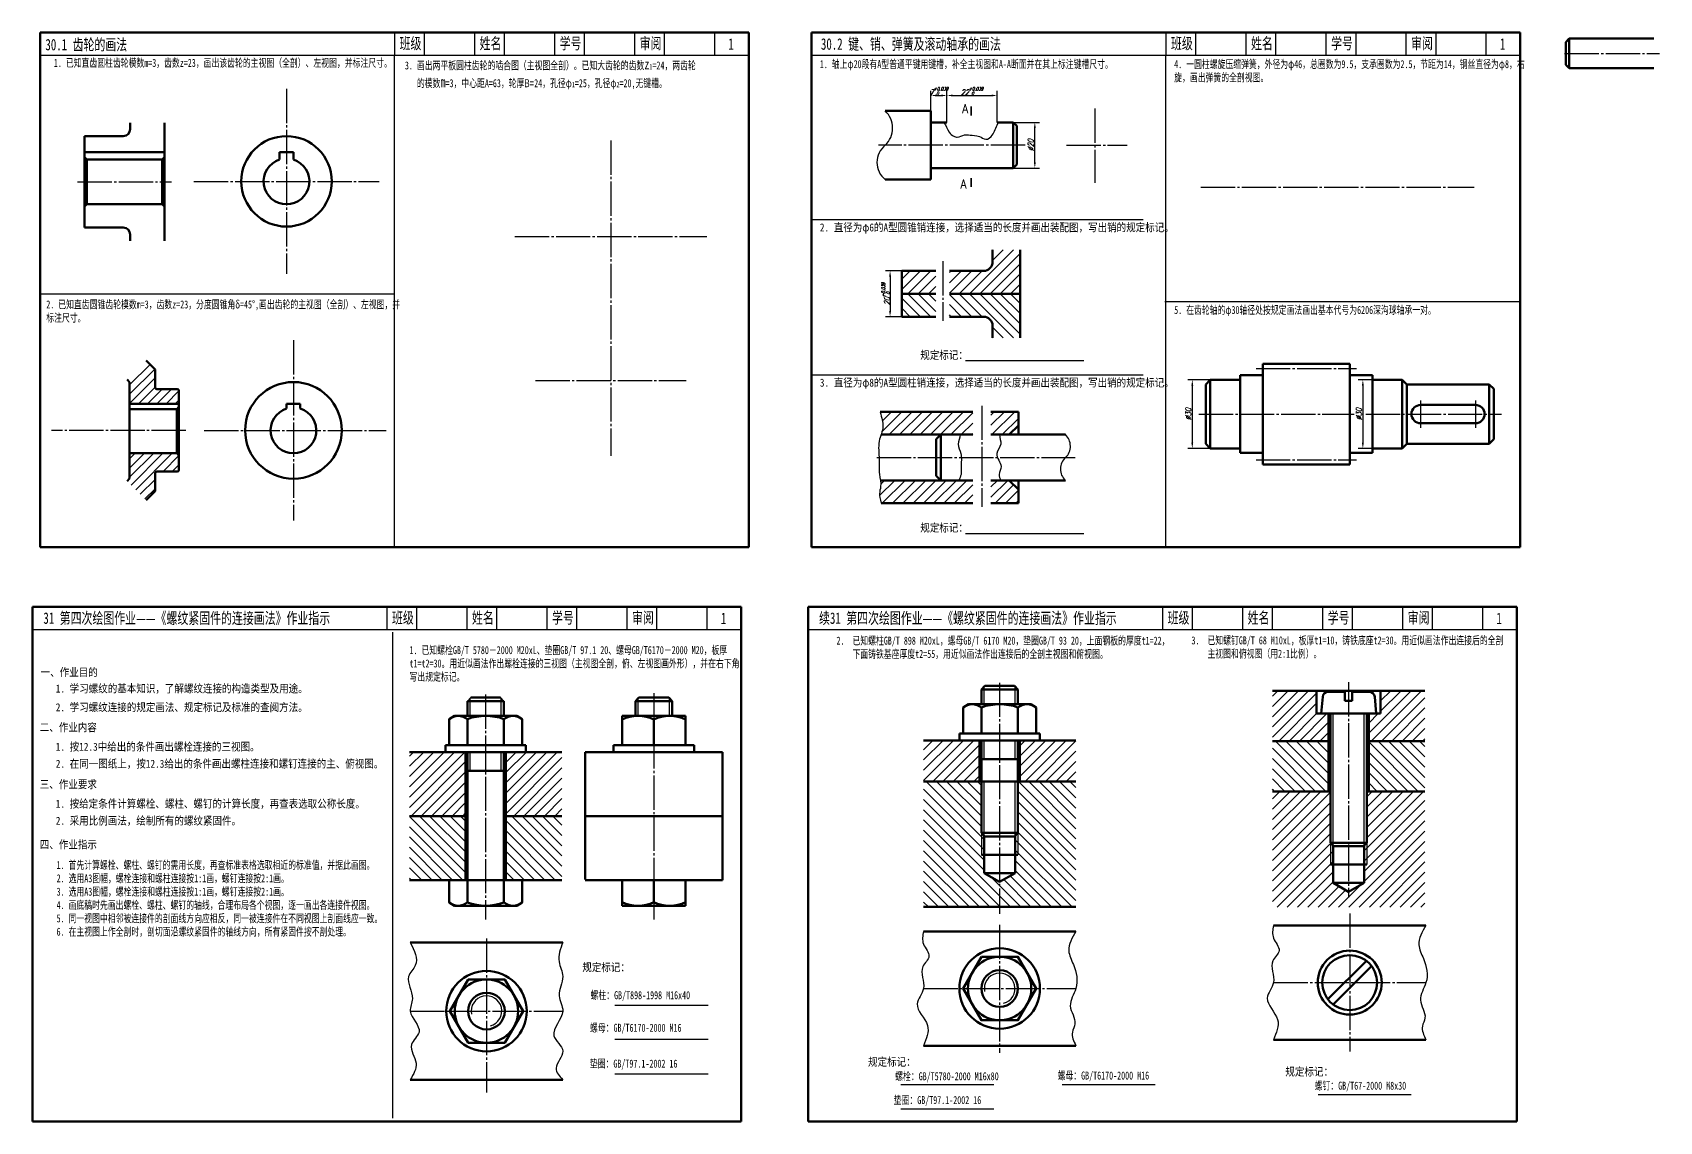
# Model space of a CAD drawing. Header units: millimetres. Extents: x -523 to 2163, y -1202 to 919.
# Drawn here: x -487 to 225, y 119 to 595 of the extents above; entities that cross this region are included whole.
import ezdxf

# ---------------------------------------------------------------- set-up
doc = ezdxf.new("R2010")
doc.units = ezdxf.units.MM
doc.header["$PDMODE"] = 33
doc.header["$PDSIZE"] = 1.5
doc.linetypes.add('myCENTER', pattern=[18, 15, -1, 1, -1])
for name, color, linetype, lineweight in [('中心线', 7, 'myCENTER', 25), ('剖面线', 7, 'Continuous', 25), ('尺寸', 7, 'Continuous', 25), ('标题文字', 7, 'Continuous', 25), ('粗实线', 7, 'Continuous', 50), ('细实线', 7, 'Continuous', 25)]:
    doc.layers.add(name, color=color, linetype=linetype, lineweight=lineweight)
doc.layers.add('图层2', color=5, linetype='Continuous')
doc.styles.add('尺寸文字1-2.5号', font='txt.shx', dxfattribs={"width": 0.7, "oblique": 15, "height": 2.5})
doc.styles.add('尺寸文字25', font='txt.shx', dxfattribs={"width": 0.7, "oblique": 15, "height": 2.5})
doc.styles.add('标题汉字1-5号', font='SimSun.ttf', dxfattribs={"width": 0.7, "height": 5})
doc.styles.add('标题汉字2-3.5号', font='SimSun.ttf', dxfattribs={"width": 0.7, "height": 3.5})
doc.dimstyles.new('尺寸25', dxfattribs={"dimtxt": 2.5, "dimasz": 2.5, "dimexe": 2, "dimexo": 0, "dimgap": 0.5, "dimtad": 1, "dimdec": 0, "dimdsep": 46, "dimtxsty": '尺寸文字1-2.5号', "dimcen": 0, "dimadec": 0, "dimazin": 0, "dimtol": 1, "dimtp": 0.039, "dimtfac": 0.6, "dimtdec": 3, "dimtmove": 0, "dimatfit": 3, "dimfxl": 0, "dimarcsym": 0})
pattern_1 = [(45, (-1109.1896, 5.591), (-2.245064, 2.245064), [])]

# ---------------------------------------------------------------- blocks, each defined once
blk = doc.blocks.new('*D115')
at = {"layer": 'Defpoints', "color": 0}
for p in [(-57.75, 555.64), (-48.31, 555.64), (-57.75, 535.64)]:
    blk.add_point(p, dxfattribs=at)
at = {"layer": '尺寸', "color": 0, "lineweight": -2}
for p, q in [((-57.75, 555.64), (-46.31, 555.64)), ((-48.31, 538.14), (-48.31, 553.14)), ((-57.75, 535.64), (-46.31, 535.64))]:
    blk.add_line(p, q, dxfattribs=at)
at = {"layer": '尺寸', "color": 0}
for points in [[(-48.73, 553.14), (-47.89, 553.14), (-48.31, 555.64)], [(-48.73, 538.14), (-47.89, 538.14), (-48.31, 535.64)]]:
    blk.add_solid(points, dxfattribs=at)
at = {"layer": '尺寸', "color": 0, "insert": (-50.06, 545.64), "char_height": 2.5, "attachment_point": 5, "rotation": 90, "style": '尺寸文字1-2.5号'}
blk.add_mtext('%%c20', dxfattribs=at)
blk = doc.blocks.new('*D116')
at = {"layer": 'Defpoints', "color": 0}
for p in [(-86.75, 567.39), (-93.75, 560.64), (-86.75, 555.64)]:
    blk.add_point(p, dxfattribs=at)
at = {"layer": '细实线', "color": 0, "lineweight": -2}
for p, q in [((-93.75, 560.64), (-93.75, 569.39)), ((-86.75, 555.64), (-86.75, 569.39)), ((-91.25, 567.39), (-89.25, 567.39))]:
    blk.add_line(p, q, dxfattribs=at)
at = {"layer": '细实线', "color": 0}
for points in [[(-91.25, 567.8), (-91.25, 566.97), (-93.75, 567.39)], [(-89.25, 567.8), (-89.25, 566.97), (-86.75, 567.39)]]:
    blk.add_solid(points, dxfattribs=at)
at = {"layer": '细实线', "color": 0, "insert": (-90.25, 569.29), "char_height": 2.5, "attachment_point": 5, "style": '尺寸文字1-2.5号'}
blk.add_mtext('7{\\H1.500000;\\S+0.039^  0;}', dxfattribs=at)
blk = doc.blocks.new('*D117')
at = {"layer": 'Defpoints', "color": 0}
for p in [(-64.75, 567.39), (-86.75, 555.64), (-64.75, 555.64)]:
    blk.add_point(p, dxfattribs=at)
at = {"layer": '细实线', "color": 0, "lineweight": -2}
for p, q in [((-86.75, 555.64), (-86.75, 569.39)), ((-64.75, 555.64), (-64.75, 569.39)), ((-84.25, 567.39), (-67.25, 567.39))]:
    blk.add_line(p, q, dxfattribs=at)
at = {"layer": '细实线', "color": 0}
for points in [[(-84.25, 567.8), (-84.25, 566.97), (-86.75, 567.39)], [(-67.25, 567.8), (-67.25, 566.97), (-64.75, 567.39)]]:
    blk.add_solid(points, dxfattribs=at)
at = {"layer": '细实线', "color": 0, "insert": (-75.75, 569.29), "char_height": 2.5, "attachment_point": 5, "style": '尺寸文字1-2.5号'}
blk.add_mtext('22{\\H1.500000;\\S+0.039^  0;}', dxfattribs=at)
blk = doc.blocks.new('*D118')
at = {"layer": 'Defpoints', "color": 0}
for p in [(-106.47, 490.67), (-111.63, 470.67), (-106.47, 470.67)]:
    blk.add_point(p, dxfattribs=at)
at = {"layer": '尺寸', "color": 0, "lineweight": -2}
for p, q in [((-106.47, 490.67), (-113.63, 490.67)), ((-111.63, 488.17), (-111.63, 473.17)), ((-106.47, 470.67), (-113.63, 470.67))]:
    blk.add_line(p, q, dxfattribs=at)
at = {"layer": '尺寸', "color": 0}
for points in [[(-112.05, 488.17), (-111.21, 488.17), (-111.63, 490.67)], [(-112.05, 473.17), (-111.21, 473.17), (-111.63, 470.67)]]:
    blk.add_solid(points, dxfattribs=at)
at = {"layer": '尺寸', "color": 0, "insert": (-113.54, 480.67), "char_height": 2.5, "attachment_point": 5, "rotation": 90, "style": '尺寸文字1-2.5号'}
blk.add_mtext('20{\\H1.500000;\\S+0.039^  0;}', dxfattribs=at)
blk = doc.blocks.new('*D119')
at = {"layer": 'Defpoints', "color": 0}
for p in [(28.43, 443.07), (20.56, 413.07), (28.43, 413.07)]:
    blk.add_point(p, dxfattribs=at)
at = {"layer": '尺寸', "color": 0, "lineweight": -2}
for p, q in [((28.43, 443.07), (18.56, 443.07)), ((20.56, 440.57), (20.56, 415.57)), ((28.43, 413.07), (18.56, 413.07))]:
    blk.add_line(p, q, dxfattribs=at)
at = {"layer": '尺寸', "color": 0}
for points in [[(20.15, 440.57), (20.98, 440.57), (20.56, 443.07)], [(20.15, 415.57), (20.98, 415.57), (20.56, 413.07)]]:
    blk.add_solid(points, dxfattribs=at)
at = {"layer": '尺寸', "color": 0, "insert": (18.81, 428.07), "char_height": 2.5, "attachment_point": 5, "rotation": 90, "style": '尺寸文字1-2.5号'}
blk.add_mtext('%%c30', dxfattribs=at)
blk = doc.blocks.new('*D120')
at = {"layer": 'Defpoints', "color": 0}
for p in [(99.43, 443.07), (95.18, 413.07), (99.43, 413.07)]:
    blk.add_point(p, dxfattribs=at)
at = {"layer": '尺寸', "color": 0, "lineweight": -2}
for p, q in [((99.43, 443.07), (93.18, 443.07)), ((95.18, 440.57), (95.18, 415.57)), ((99.43, 413.07), (93.18, 413.07))]:
    blk.add_line(p, q, dxfattribs=at)
at = {"layer": '尺寸', "color": 0}
for points in [[(94.76, 440.57), (95.6, 440.57), (95.18, 443.07)], [(94.76, 415.57), (95.6, 415.57), (95.18, 413.07)]]:
    blk.add_solid(points, dxfattribs=at)
at = {"layer": '尺寸', "color": 0, "insert": (93.43, 428.07), "char_height": 2.5, "attachment_point": 5, "rotation": 90, "style": '尺寸文字1-2.5号'}
blk.add_mtext('%%c30', dxfattribs=at)

msp = doc.modelspace()

# ---------------------------------------------------------------- hatches: boundary and pattern name
at = {"layer": '剖面线'}
h = msp.add_hatch(dxfattribs=at)
h.set_pattern_fill('ANSI31', color=256, scale=0.9, style=0)
h.set_pattern_definition([(45, (-1069.0895, 14.0422), (-2.020558, 2.020558), [])])
h.paths.add_polyline_path([(-433.12, 447.577), (-437.037, 451.494), (-445.401, 443.13), (-444.268, 441.997), (-444.268, 432.54), (-422.677, 432.54), (-422.677, 438.192, 0.4142136), (-423.465, 438.981), (-432.331, 438.981, -0.4142136), (-433.12, 439.769)])
h.paths.add_polyline_path([(-422.677, 403.72), (-422.677, 409.956), (-423.677, 410.956), (-444.268, 410.956), (-444.268, 399.915), (-445.401, 398.783), (-437.037, 390.418), (-433.12, 394.335), (-433.12, 402.143, -0.4142136), (-432.331, 402.931), (-423.465, 402.931, 0.4142136)])
h = msp.add_hatch(dxfattribs=at)
h.set_pattern_fill('ANSI31', color=256, style=0)
h.set_pattern_definition(pattern_1)
h.paths.add_polyline_path([(-55.497, 429.082), (-67.497, 429.082), (-67.497, 419.082), (-59.497, 419.082), (-55.497, 423.082)])
h.paths.add_polyline_path([(-55.497, 395.082), (-59.497, 399.082), (-67.497, 399.082), (-67.497, 389.082), (-55.497, 389.082)])
edge = h.paths.add_edge_path()
edge.add_line((-75.497, 399.082), (-115.85, 399.082))
edge.add_spline(control_points=[(-115.85, 399.082), (-115.718, 398.156), (-115.551, 396.207), (-116.608, 393.201), (-115.947, 391.14), (-115.582, 389.082)], knot_values=[29.3601818, 29.3601818, 29.3601818, 29.3601818, 32.1499171, 35.2381812, 38.4959128, 38.4959128, 38.4959128, 38.4959128], degree=3, periodic=0)
edge.add_line((-115.582, 389.082), (-75.497, 389.082))
edge.add_line((-75.497, 389.082), (-75.497, 399.082))
h = msp.add_hatch(dxfattribs=at)
h.set_pattern_fill('ANSI31', color=256, style=0)
h.set_pattern_definition(pattern_1)
edge = h.paths.add_edge_path()
edge.add_line((-75.497, 429.082), (-115.989, 429.082))
edge.add_spline(control_points=[(-115.989, 429.082), (-115.33, 426.286), (-114.223, 423.266), (-115.153, 420.293), (-115.553, 419.082)], knot_values=[0, 0, 0, 0, 5.5175478, 9.2744754, 9.2744754, 9.2744754, 9.2744754], degree=3, periodic=0)
edge.add_line((-115.553, 419.082), (-75.497, 419.082))
edge.add_line((-75.497, 419.082), (-75.497, 429.082))
at = {"layer": '图层2'}
h = msp.add_hatch(dxfattribs=at)
h.set_pattern_fill('ANSI31', color=256, style=0)
h.set_pattern_definition([(45, (-267.81, 57.6218), (-2.245064, 2.245064), [])])
h.paths.add_polyline_path([(80.149, 297.084), (74.949, 297.084), (74.949, 307.084), (55.622, 307.084), (55.622, 285.084), (80.149, 285.084)])
h.paths.add_polyline_path([(122.316, 307.084), (102.949, 307.084), (102.949, 297.084), (97.749, 297.084), (97.749, 285.084), (122.316, 285.084)])
h.paths.add_polyline_path([(80.949, 240.584), (80.949, 263.084), (55.622, 263.084), (55.622, 212.443), (122.316, 212.443), (122.316, 263.084), (96.949, 263.084), (96.949, 240.584), (96.949, 231.084), (95.749, 231.084), (95.749, 223.084), (88.949, 219.158), (82.149, 223.084), (82.149, 231.084), (80.949, 231.084)])
h.paths.add_polyline_path([(96.949, 240.584), (95.749, 239.384), (95.749, 239.084), (95.749, 231.084), (96.949, 231.084)], flags=16)
h.paths.add_polyline_path([(82.149, 239.084), (82.149, 239.384), (80.949, 240.584), (80.949, 231.084), (82.149, 231.084)], flags=17)
h = msp.add_hatch(dxfattribs=at)
h.set_pattern_fill('ANSI31', color=256, style=0)
h.set_pattern_definition([(45, (-143.8125, 45.9348), (-2.245064, 2.245064), [])])
h.paths.add_polyline_path([(-72.5, 285.397), (-97.028, 285.397), (-97.028, 267.397), (-72.5, 267.397)])
h.paths.add_polyline_path([(-30.334, 285.397), (-54.9, 285.397), (-54.9, 267.397), (-30.334, 267.397)])
h = msp.add_hatch(dxfattribs=at)
h.set_pattern_fill('ANSI31', color=256, angle=90, style=0)
h.set_pattern_definition([(135, (-267.81, 57.6218), (-2.245064, -2.245064), [])])
h.paths.add_polyline_path([(80.149, 285.084), (55.622, 285.084), (55.622, 263.084), (80.149, 263.084)])
h.paths.add_polyline_path([(122.316, 285.084), (97.749, 285.084), (97.749, 263.084), (122.316, 263.084)])
h = msp.add_hatch(dxfattribs=at)
h.set_pattern_fill('ANSI31', color=256, style=0)
h.set_pattern_definition([(45, (-460.798, 40.8312), (-2.245064, 2.245064), [])])
h.paths.add_polyline_path([(-297.341, 280.294), (-321.868, 280.294), (-321.868, 252.294), (-297.341, 252.294)])
h.paths.add_polyline_path([(-255.174, 280.294), (-279.741, 280.294), (-279.741, 252.294), (-255.174, 252.294)])
h = msp.add_hatch(dxfattribs=at)
h.set_pattern_fill('ANSI31', color=256, angle=90, style=0)
h.set_pattern_definition([(135, (-143.8125, 45.9348), (-2.245064, -2.245064), [])])
h.paths.add_polyline_path([(-70.5, 243.697), (-71.7, 244.897), (-71.7, 235.397), (-70.5, 235.397)], flags=17)
h.paths.add_polyline_path([(-55.7, 244.897), (-56.9, 243.697), (-56.9, 235.397), (-55.7, 235.397)], flags=16)
h.paths.add_polyline_path([(-30.334, 267.397), (-55.7, 267.397), (-55.7, 244.897), (-55.7, 235.397), (-56.9, 235.397), (-56.9, 227.397), (-63.7, 223.471), (-63.7, 212.549), (-30.334, 212.549)])
h.paths.add_polyline_path([(-71.7, 267.397), (-97.028, 267.397), (-97.028, 212.549), (-63.7, 212.549), (-63.7, 223.471), (-70.5, 227.397), (-70.5, 235.397), (-71.7, 235.397), (-71.7, 244.897)])
h = msp.add_hatch(dxfattribs=at)
h.set_pattern_fill('ANSI31', color=256, angle=90, style=0)
h.set_pattern_definition([(135, (-460.798, 40.8312), (-2.245064, -2.245064), [])])
h.paths.add_polyline_path([(-297.341, 252.294), (-321.868, 252.294), (-321.868, 224.294), (-297.341, 224.294)])
h.paths.add_polyline_path([(-255.174, 252.294), (-279.741, 252.294), (-279.741, 224.294), (-272.541, 224.294), (-255.174, 224.294)])
at = {"layer": '细实线'}
h = msp.add_hatch(dxfattribs=at)
h.set_pattern_fill('ANSI31', color=256, style=0)
h.set_pattern_definition([(45, (-1111.4425, 7.3915), (-2.245064, 2.245064), [])])
h.paths.add_polyline_path([(-91.616, 490.67), (-106.47, 490.67), (-106.47, 480.67), (-91.616, 480.67)])
h.paths.add_polyline_path([(-54.762, 499.933), (-66.762, 499.933), (-66.762, 494.67, -0.4142136), (-70.762, 490.67), (-85.616, 490.67), (-85.616, 480.67), (-54.762, 480.67)])
h = msp.add_hatch(dxfattribs=at)
h.set_pattern_fill('ANSI31', color=256, style=0)
h.set_pattern_definition([(315, (-1111.4425, 953.949), (-2.245064, -2.245064), [])])
h.paths.add_polyline_path([(-91.616, 470.67), (-106.47, 470.67), (-106.47, 480.67), (-91.616, 480.67)])
h.paths.add_polyline_path([(-54.762, 461.408), (-66.762, 461.408), (-66.762, 466.67, 0.4142136), (-70.762, 470.67), (-85.616, 470.67), (-85.616, 480.67), (-54.762, 480.67)])

# ---------------------------------------------------------------- linework, layer by layer
for p, q in [((-146.436, 445.297), (-0.982, 445.297)), ((-296.541, 302.594), (-295.041, 304.094)), ((-280.541, 302.594), (-282.041, 304.094)), ((-272.541, 224.294), (-304.541, 224.294))]:
    msp.add_line(p, q)
at = {"layer": '中心线'}
for p, q in [((183.422, 585.77), (224.914, 585.77)), ((-375.643, 570.345), (-375.643, 489.345)), ((-22.054, 561.684), (-22.054, 529.218)), ((-233.757, 547.758), (-233.757, 409.758)), ((-52.558, 545.637), (-116.645, 545.637)), ((-34.453, 545.644), (-7.946, 545.644)), ((-467.022, 529.627), (-426.022, 529.627)), ((-416.143, 529.845), (-335.143, 529.845)), ((24.271, 527.319), (143.808, 527.319)), ((-275.757, 505.758), (-191.757, 505.758)), ((-88.616, 494.978), (-88.616, 468.882)), ((-372.614, 460.408), (-372.614, 381.504)), ((-266.757, 442.758), (-200.757, 442.758)), ((48.434, 448.065), (92.434, 448.065)), ((-71.497, 431.749), (-71.497, 387.508)), ((23.434, 428.065), (91.305, 428.065)), ((96.429, 428.065), (155.868, 428.065)), ((120.434, 434.065), (120.434, 422.065)), ((144.434, 434.065), (144.434, 422.065)), ((-419.677, 420.956), (-478.431, 420.956)), ((-411.591, 420.956), (-332.114, 420.956)), ((-117.454, 409.082), (-30.698, 409.082)), ((48.434, 408.065), (92.434, 408.065)), ((-214.97, 306.07), (-214.97, 207.106)), ((-63.7, 310.613), (-63.7, 209.513)), ((88.949, 310.845), (88.949, 216.636)), ((-288.541, 305.51), (-288.541, 207.106)), ((89.422, 209.735), (89.422, 149.312)), ((-63.7, 204.777), (-63.7, 148.735)), ((-288.176, 198.746), (-288.176, 131.416)), ((56.095, 179.461), (122.789, 179.461)), ((-97.028, 176.888), (-30.334, 176.888)), ((-321.504, 166.998), (-254.81, 166.998))]:
    msp.add_line(p, q, dxfattribs=at)
at = {"layer": '图层2'}
for p, q in [((-70.5, 301.197), (-70.5, 308.897)), ((-56.9, 301.197), (-56.9, 308.897)), ((-295.341, 296.094), (-295.341, 303.794)), ((-281.741, 296.094), (-281.741, 303.794)), ((-221.77, 296.094), (-221.77, 303.794)), ((-208.17, 296.094), (-208.17, 303.794)), ((82.149, 239.084), (82.149, 297.084)), ((95.749, 239.084), (95.749, 297.084)), ((-70.5, 277.197), (-70.5, 285.397)), ((-56.9, 277.197), (-56.9, 285.397)), ((-295.341, 272.094), (-295.341, 280.294)), ((-281.741, 272.094), (-281.741, 280.294)), ((-70.5, 243.697), (-70.5, 267.397)), ((-56.9, 243.697), (-56.9, 267.397)), ((-71.7, 244.897), (-71.7, 235.397)), ((-55.7, 244.897), (-55.7, 235.397)), ((80.949, 240.584), (80.949, 231.084)), ((96.949, 240.584), (96.949, 231.084))]:
    msp.add_line(p, q, dxfattribs=at)
for centre in [(-63.7, 176.888), (-288.176, 166.998)]:
    msp.add_arc(centre, 6.7, 284.882626, 191.092566, dxfattribs=at)
for points in [[(-97.028, 201.888), (-97.028, 196.313), (-94.608, 190.946), (-97.296, 186.473), (-97.028, 176.888), (-99.759, 170.146), (-95.28, 160.753), (-97.028, 151.888)], [(-30.334, 201.888), (-33.465, 193.406), (-31.449, 187.367), (-30.334, 176.888), (-32.793, 169.252), (-30.777, 161.424), (-31.897, 157.846), (-30.334, 151.888)], [(56.095, 204.461), (56.095, 198.886), (58.515, 193.519), (55.827, 189.046), (56.095, 179.461), (53.363, 172.719), (57.843, 163.326), (56.095, 154.461)], [(122.789, 204.461), (119.658, 195.979), (121.674, 189.94), (122.789, 179.461), (120.33, 171.825), (122.346, 163.997), (121.226, 160.419), (122.789, 154.461)], [(-321.504, 196.998), (-319.306, 186.999), (-322.223, 182.144), (-320.603, 172.435), (-321.504, 166.998), (-317.686, 157.87), (-320.927, 152.368), (-318.982, 144.277), (-321.504, 136.998)], [(-254.81, 196.998), (-256.427, 188.618), (-254.807, 182.144), (-256.427, 173.729), (-254.81, 166.998), (-258.696, 156.252), (-254.807, 149.455), (-257.724, 142.011), (-254.81, 136.998)]]:
    msp.add_spline(points, degree=3, dxfattribs=at)
at = {"layer": '尺寸'}
msp.add_line((8.564, 477.274), (163.564, 477.274), dxfattribs=at)
at = {"layer": '粗实线'}
for p, q in [((-173.401, 594.909), (-483.401, 594.909)), ((-483.401, 594.909), (-483.401, 369.909)), ((-173.401, 369.909), (-173.401, 594.909)), ((-145.969, 594.909), (-145.969, 369.909)), ((164.031, 594.909), (-145.969, 594.909)), ((164.031, 369.909), (164.031, 594.909)), ((183.923, 590.77), (185.423, 592.27)), ((183.923, 590.77), (183.923, 580.77)), ((185.423, 592.27), (222.423, 592.27)), ((185.423, 592.27), (185.423, 579.27)), ((183.923, 580.77), (185.423, 579.27)), ((185.423, 579.27), (222.423, 579.27)), ((-444.022, 555.369), (-444.022, 552.627)), ((-429.022, 555.369), (-429.022, 503.885)), ((-93.751, 560.644), (-113.751, 560.644)), ((-93.751, 530.644), (-93.751, 560.644)), ((-86.751, 555.644), (-93.751, 555.644)), ((-57.748, 555.644), (-64.748, 555.644)), ((-57.748, 555.644), (-56.248, 554.144)), ((-57.748, 535.644), (-57.748, 555.644)), ((-464.022, 549.627), (-464.022, 509.627)), ((-464.022, 549.627), (-447.022, 549.627)), ((-56.248, 537.144), (-56.248, 554.144)), ((-464.022, 542.645), (-429.022, 542.645)), ((-378.643, 542.645), (-378.643, 539.385)), ((-378.643, 542.645), (-372.643, 542.645)), ((-372.643, 542.645), (-372.643, 539.385)), ((-463.022, 539.385), (-464.022, 540.385)), ((-463.022, 539.385), (-463.022, 519.845)), ((-463.022, 539.385), (-430.022, 539.385)), ((-430.022, 539.385), (-429.022, 540.385)), ((-430.022, 539.385), (-430.022, 519.845)), ((-57.748, 535.644), (-93.751, 535.644)), ((-56.248, 537.144), (-57.748, 535.644)), ((-113.751, 530.644), (-93.751, 530.644)), ((-463.022, 519.845), (-464.022, 518.845)), ((-463.022, 519.845), (-430.022, 519.845)), ((-430.022, 519.845), (-429.022, 518.845)), ((-464.022, 509.627), (-447.022, 509.627)), ((-444.022, 506.627), (-444.022, 503.885)), ((-66.762, 494.67), (-66.762, 499.933)), ((-54.762, 499.933), (-54.762, 461.408)), ((-106.47, 490.67), (-106.47, 470.67)), ((-91.616, 490.67), (-106.47, 490.67)), ((-70.762, 490.67), (-85.616, 490.67)), ((-91.616, 480.67), (-106.47, 480.67)), ((-54.762, 480.67), (-85.616, 480.67)), ((-91.616, 470.67), (-106.47, 470.67)), ((-70.762, 470.67), (-85.616, 470.67)), ((-66.762, 466.67), (-66.762, 461.408)), ((-433.12, 447.577), (-437.037, 451.494)), ((51.434, 450.065), (51.434, 406.065)), ((51.434, 450.065), (89.434, 450.065)), ((89.434, 450.065), (89.434, 406.065)), ((-444.268, 441.997), (-445.401, 443.13)), ((-444.268, 441.997), (-444.268, 399.915)), ((-433.12, 447.577), (-433.12, 439.769)), ((28.434, 443.065), (26.434, 441.065)), ((28.434, 443.065), (41.434, 443.065)), ((28.434, 443.065), (28.434, 413.065)), ((41.434, 445.065), (41.434, 411.065)), ((51.434, 445.065), (41.434, 445.065)), ((89.434, 445.065), (99.434, 445.065)), ((99.434, 445.065), (99.434, 411.065)), ((99.434, 443.065), (112.434, 443.065)), ((112.434, 443.065), (114.434, 441.065)), ((112.434, 443.065), (112.434, 413.065)), ((-432.331, 438.981), (-423.465, 438.981)), ((-422.677, 438.192), (-422.677, 403.72)), ((26.434, 441.065), (26.434, 415.065)), ((114.434, 441.065), (114.434, 415.065)), ((114.434, 441.065), (150.434, 441.065)), ((150.434, 441.065), (150.434, 415.065)), ((150.434, 441.065), (152.434, 439.065)), ((152.434, 439.065), (152.434, 417.065)), ((-422.677, 432.54), (-444.268, 432.54)), ((-423.677, 430.177), (-444.268, 430.177)), ((-423.677, 430.177), (-422.677, 431.177)), ((-423.677, 430.177), (-423.677, 410.956)), ((-375.614, 432.54), (-369.614, 432.54)), ((-375.614, 432.54), (-375.614, 430.495)), ((-369.614, 432.54), (-369.614, 430.495)), ((-115.989, 429.082), (-75.497, 429.082)), ((-67.497, 429.082), (-55.497, 429.082)), ((-55.497, 429.082), (-55.497, 419.082)), ((120.434, 432.065), (144.434, 432.065)), ((-55.497, 423.082), (-59.497, 419.082)), ((120.434, 424.065), (144.434, 424.065)), ((-115.553, 419.082), (-75.497, 419.082)), ((-89.497, 419.082), (-91.497, 417.082)), ((-91.497, 417.082), (-91.497, 401.082)), ((-89.497, 419.082), (-89.497, 399.082)), ((-67.497, 419.082), (-34.943, 419.082)), ((28.434, 413.065), (26.434, 415.065)), ((28.434, 413.065), (41.434, 413.065)), ((99.434, 413.065), (112.434, 413.065)), ((112.434, 413.065), (114.434, 415.065)), ((114.434, 415.065), (150.434, 415.065)), ((150.434, 415.065), (152.434, 417.065)), ((-423.677, 410.956), (-444.268, 410.956)), ((-423.677, 410.956), (-422.677, 409.956)), ((51.434, 411.065), (41.434, 411.065)), ((51.434, 406.065), (89.434, 406.065)), ((89.434, 411.065), (99.434, 411.065)), ((-444.268, 399.915), (-445.401, 398.783)), ((-433.12, 394.335), (-433.12, 402.143)), ((-432.331, 402.931), (-423.465, 402.931)), ((-115.85, 399.082), (-75.497, 399.082)), ((-91.497, 401.082), (-89.497, 399.082)), ((-67.497, 399.082), (-34.943, 399.082)), ((-59.497, 399.082), (-55.497, 395.082)), ((-55.497, 399.082), (-55.497, 389.082)), ((-433.12, 394.335), (-437.037, 390.418)), ((-75.497, 389.082), (-115.582, 389.082)), ((-55.497, 389.082), (-67.497, 389.082)), ((-483.401, 369.909), (-173.401, 369.909)), ((-145.969, 369.909), (164.031, 369.909)), ((-486.737, 343.755), (-486.737, 118.755)), ((-176.737, 343.755), (-486.737, 343.755)), ((-176.737, 118.755), (-176.737, 343.755)), ((-147.45, 343.755), (-147.45, 118.755)), ((162.55, 343.755), (-147.45, 343.755)), ((162.55, 118.755), (162.55, 343.755)), ((-71.7, 307.697), (-70.2, 309.197)), ((-71.7, 307.697), (-55.7, 307.697)), ((-71.7, 301.197), (-71.7, 307.697)), ((-70.2, 309.197), (-57.2, 309.197)), ((-55.7, 307.697), (-57.2, 309.197)), ((-55.7, 307.697), (-55.7, 301.197)), ((55.622, 307.084), (122.316, 307.084)), ((74.949, 307.084), (74.949, 297.084)), ((79.988, 306.684), (87.349, 306.684)), ((87.349, 306.684), (87.349, 302.684)), ((90.549, 302.684), (90.549, 306.684)), ((90.549, 306.684), (97.95, 306.684)), ((102.949, 307.084), (102.949, 297.084)), ((-296.541, 302.594), (-280.541, 302.594)), ((-296.541, 296.094), (-296.541, 302.594)), ((-295.041, 304.094), (-282.041, 304.094)), ((-280.541, 302.594), (-280.541, 296.094)), ((-222.97, 302.594), (-221.47, 304.094)), ((-222.97, 302.594), (-206.97, 302.594)), ((-222.97, 296.094), (-222.97, 302.594)), ((-221.47, 304.094), (-208.47, 304.094)), ((-206.97, 302.594), (-208.47, 304.094)), ((-206.97, 302.594), (-206.97, 296.094)), ((-79.7, 299.807), (-77.293, 301.197)), ((-79.7, 288.397), (-79.7, 299.807)), ((-77.293, 301.197), (-50.107, 301.197)), ((-71.7, 288.397), (-71.7, 299.825)), ((-55.7, 299.825), (-55.7, 288.397)), ((-47.7, 299.807), (-50.107, 301.197)), ((-47.7, 299.807), (-47.7, 288.397)), ((76.949, 297.084), (77.598, 304.493)), ((87.349, 302.684), (90.549, 302.684)), ((100.989, 297.084), (100.34, 304.493)), ((-304.541, 294.704), (-302.134, 296.094)), ((-304.541, 283.294), (-304.541, 294.704)), ((-302.134, 296.094), (-274.948, 296.094)), ((-296.541, 283.294), (-296.541, 294.721)), ((-280.541, 294.721), (-280.541, 283.294)), ((-272.541, 294.704), (-274.948, 296.094)), ((-272.541, 294.704), (-272.541, 283.294)), ((-228.82, 296.094), (-201.12, 296.094)), ((-228.82, 296.094), (-228.82, 283.294)), ((-214.97, 294.517), (-214.97, 283.294)), ((-214.97, 294.517), (-214.97, 283.294)), ((-201.12, 296.094), (-201.12, 283.294)), ((74.949, 297.084), (102.949, 297.084)), ((80.149, 297.084), (80.149, 263.084)), ((80.949, 297.084), (80.949, 240.584)), ((96.949, 297.084), (96.949, 240.584)), ((97.749, 297.084), (97.749, 263.084)), ((-97.028, 285.397), (-30.334, 285.397)), ((-81.3, 288.397), (-46.1, 288.397)), ((-81.3, 288.397), (-81.3, 285.397)), ((-72.5, 285.397), (-72.5, 267.397)), ((-71.7, 285.397), (-71.7, 244.897)), ((-55.7, 285.397), (-55.7, 244.897)), ((-54.9, 285.397), (-54.9, 267.397)), ((-46.1, 288.397), (-46.1, 285.397)), ((55.622, 285.084), (80.949, 285.084)), ((96.949, 285.084), (122.316, 285.084)), ((-321.868, 280.294), (-255.174, 280.294)), ((-306.141, 283.294), (-270.941, 283.294)), ((-306.141, 283.294), (-306.141, 280.294)), ((-297.341, 280.294), (-297.341, 224.294)), ((-296.541, 280.294), (-296.541, 224.294)), ((-280.541, 280.294), (-280.541, 224.294)), ((-279.741, 280.294), (-279.741, 224.294)), ((-270.941, 283.294), (-270.941, 280.294)), ((-244.97, 280.294), (-184.97, 280.294)), ((-244.97, 280.294), (-244.97, 224.587)), ((-232.57, 283.294), (-232.57, 280.294)), ((-232.57, 283.294), (-197.37, 283.294)), ((-197.37, 283.294), (-197.37, 280.294)), ((-184.97, 280.294), (-184.97, 224.294)), ((-296.541, 272.094), (-280.541, 272.094)), ((-71.7, 277.197), (-55.7, 277.197)), ((-97.028, 267.397), (-30.334, 267.397)), ((55.622, 263.084), (80.949, 263.084)), ((96.949, 263.084), (122.316, 263.084)), ((-321.868, 252.294), (-296.541, 252.294)), ((-280.541, 252.294), (-255.174, 252.294)), ((-244.97, 252.294), (-184.97, 252.294)), ((-206.97, 252.294), (-184.97, 252.294)), ((-71.7, 244.897), (-70.2, 243.397)), ((-71.7, 244.897), (-55.7, 244.897)), ((-70.5, 243.697), (-70.5, 227.397)), ((-70.2, 243.397), (-57.2, 243.397)), ((-55.7, 244.897), (-57.2, 243.397)), ((-56.9, 243.697), (-56.9, 227.397)), ((-71.7, 235.397), (-55.7, 235.397)), ((80.949, 240.584), (82.449, 239.084)), ((80.949, 240.584), (96.949, 240.584)), ((82.149, 239.384), (82.149, 223.084)), ((82.449, 239.084), (95.449, 239.084)), ((96.949, 240.584), (95.449, 239.084)), ((95.749, 239.384), (95.749, 223.084)), ((80.949, 231.084), (96.949, 231.084)), ((-321.868, 224.294), (-255.174, 224.294)), ((-304.541, 214.483), (-304.541, 224.294)), ((-296.541, 214.466), (-296.541, 224.294)), ((-280.541, 224.294), (-280.541, 214.466)), ((-272.541, 224.294), (-272.541, 214.483)), ((-244.97, 224.294), (-184.97, 224.294)), ((-198.97, 224.294), (-230.97, 224.294)), ((-228.82, 213.094), (-228.82, 224.294)), ((-228.82, 224.294), (-201.12, 224.294)), ((-214.97, 214.67), (-214.97, 224.294)), ((-201.12, 213.094), (-201.12, 224.294)), ((-70.5, 227.397), (-56.9, 227.397)), ((-70.5, 227.397), (-63.7, 223.471)), ((-56.9, 227.397), (-63.7, 223.471)), ((82.149, 223.084), (95.749, 223.084)), ((82.149, 223.084), (88.949, 219.158)), ((95.749, 223.084), (88.949, 219.158)), ((-304.541, 214.483), (-302.134, 213.094)), ((-272.541, 214.483), (-274.948, 213.094)), ((-274.948, 213.094), (-302.134, 213.094)), ((-201.12, 213.094), (-228.82, 213.094)), ((-97.028, 212.549), (-30.334, 212.549)), ((-97.028, 201.888), (-30.334, 201.888)), ((56.095, 204.461), (122.789, 204.461)), ((-321.504, 196.998), (-254.81, 196.998)), ((79.89, 172.172), (96.712, 188.993)), ((82.155, 169.912), (98.972, 186.728)), ((-97.028, 151.888), (-30.334, 151.888)), ((56.095, 154.461), (122.789, 154.461)), ((-321.504, 136.998), (-254.81, 136.998)), ((-486.737, 118.755), (-176.737, 118.755)), ((-147.45, 118.755), (162.55, 118.755))]:
    msp.add_line(p, q, dxfattribs=at)
for points in [[(-71.7, 190.744), (-79.7, 176.888), (-71.7, 163.032), (-55.7, 163.032), (-47.7, 176.888), (-55.7, 190.744)], [(-296.176, 180.855), (-304.176, 166.998), (-296.176, 153.142), (-280.176, 153.142), (-272.176, 166.998), (-280.176, 180.855)]]:
    msp.add_lwpolyline(points, close=True, dxfattribs=at)
for centre, radius in [((-375.643, 529.845), 19.782), ((-372.614, 420.956), 21.126), ((-63.7, 176.888), 17.6), ((89.422, 179.461), 14), ((-63.7, 176.888), 13.856), ((89.422, 179.461), 12), ((-288.176, 166.998), 17.6), ((-288.176, 166.998), 13.856), ((-63.7, 176.888), 8), ((-288.176, 166.998), 8)]:
    msp.add_circle(centre, radius, dxfattribs=at)
for centre, radius, start, end in [((-447.022, 552.627), 3, 270, 0), ((-375.643, 529.845), 10, 107.457603, 72.542397), ((-447.022, 506.627), 3, 0, 90), ((-70.762, 494.67), 4, 270, 0), ((-70.762, 466.67), 4, 0, 90), ((-432.331, 439.769), 0.789, 180, 270), ((-423.465, 438.192), 0.789, 0, 90), ((-372.614, 420.956), 10, 107.457603, 72.542397), ((120.434, 428.065), 4, 90, 270), ((144.434, 428.065), 4, 270, 90), ((-432.331, 402.143), 0.789, 90, 180), ((-423.465, 403.72), 0.789, 270, 0), ((79.988, 304.284), 2.4, 90, 175), ((97.95, 304.284), 2.4, 5, 90), ((-75.7, 295.086), 6.111, 49.117608, 130.882392), ((-63.7, 277.197), 24, 70.528779, 109.471221), ((-51.7, 295.086), 6.111, 49.117608, 130.882392), ((-300.541, 289.982), 6.111, 49.117608, 130.882392), ((-288.541, 272.094), 24, 70.528779, 109.471221), ((-276.541, 289.982), 6.111, 49.117608, 130.882392), ((-221.895, 280.094), 16, 64.353819, 115.646181), ((-208.045, 280.094), 16, 64.353819, 115.646181), ((-300.541, 219.205), 6.111, 229.117608, 310.882392), ((-288.541, 237.094), 24, 250.528779, 289.471221), ((-276.541, 219.205), 6.111, 229.117608, 310.882392), ((-221.895, 229.094), 16, 244.353819, 295.646181), ((-208.045, 229.094), 16, 244.353819, 295.646181)]:
    msp.add_arc(centre, radius, start, end, dxfattribs=at)
at = {"layer": '细实线'}
for p, q in [((-328.401, 594.909), (-328.401, 584.909)), ((-315.401, 594.909), (-315.401, 584.909)), ((-293.401, 594.909), (-293.401, 584.909)), ((-280.401, 594.909), (-280.401, 584.909)), ((-258.401, 594.909), (-258.401, 584.909)), ((-245.401, 594.909), (-245.401, 584.909)), ((-223.401, 594.909), (-223.401, 584.909)), ((-210.401, 594.909), (-210.401, 584.909)), ((-188.401, 594.909), (-188.401, 584.909)), ((9.031, 594.909), (9.031, 584.909)), ((22.031, 594.909), (22.031, 584.909)), ((44.031, 594.909), (44.031, 584.909)), ((57.031, 594.909), (57.031, 584.909)), ((79.031, 594.909), (79.031, 584.909)), ((92.031, 594.909), (92.031, 584.909)), ((114.031, 594.909), (114.031, 584.909)), ((127.031, 594.909), (127.031, 584.909)), ((149.031, 594.909), (149.031, 584.909)), ((-173.401, 584.909), (-483.401, 584.909)), ((-328.401, 369.909), (-328.401, 584.909)), ((164.031, 584.909), (-145.969, 584.909)), ((9.031, 369.909), (9.031, 584.909)), ((-146.436, 513.162), (-0.982, 513.162)), ((-146.436, 513.162), (-0.982, 513.162)), ((-483.401, 480.716), (-328.401, 480.716)), ((-78.644, 451.434), (-26.841, 451.434)), ((-78.644, 375.911), (-26.841, 375.911)), ((-331.737, 343.755), (-331.737, 333.755)), ((-318.737, 343.755), (-318.737, 333.755)), ((-296.737, 343.755), (-296.737, 333.755)), ((-283.737, 343.755), (-283.737, 333.755)), ((-261.737, 343.755), (-261.737, 333.755)), ((-248.737, 343.755), (-248.737, 333.755)), ((-226.737, 343.755), (-226.737, 333.755)), ((-213.737, 343.755), (-213.737, 333.755)), ((-191.737, 343.755), (-191.737, 333.755)), ((7.55, 343.755), (7.55, 333.755)), ((20.55, 343.755), (20.55, 333.755)), ((42.55, 343.755), (42.55, 333.755)), ((55.55, 343.755), (55.55, 333.755)), ((77.55, 343.755), (77.55, 333.755)), ((90.55, 343.755), (90.55, 333.755)), ((112.55, 343.755), (112.55, 333.755)), ((125.55, 343.755), (125.55, 333.755)), ((147.55, 343.755), (147.55, 333.755)), ((-176.737, 333.755), (-486.737, 333.755)), ((-329.315, 332.697), (-329.315, 120.171)), ((162.55, 333.755), (-147.45, 333.755)), ((-231.988, 169.604), (-191.229, 169.604)), ((-231.988, 154.778), (-191.229, 154.778)), ((-231.988, 139.606), (-191.229, 139.606)), ((-106.994, 134.858), (-66.235, 134.858)), ((-36.419, 134.858), (4.341, 134.858)), ((75.577, 130.564), (116.336, 130.564)), ((-106.994, 124.225), (-66.235, 124.225))]:
    msp.add_line(p, q, dxfattribs=at)
at = {"layer": '细实线', "const_width": 0.7}
for points in [[(-76.213, 562.586), (-76.213, 558.586)], [(-76.213, 527.332), (-76.213, 531.332)]]:
    msp.add_lwpolyline(points, dxfattribs=at)
at = {"layer": '细实线'}
for centre, radius, start, end in [((-120.776, 553.137), 10.276, 313.12515, 46.874856), ((-107.914, 538.149), 9.495, 127.935721, 232.064279), ((-39.656, 414.023), 6.915, 314.396773, 47.029383), ((-30.487, 404.026), 6.655, 130.580333, 227.976044)]:
    msp.add_arc(centre, radius, start, end, dxfattribs=at)
for points, knots in [([(-88.315, 555.644), (-88.256, 555.589), (-87.049, 554.432), (-86.518, 551.74), (-84.171, 549.58), (-81.67, 548.887), (-79.215, 550.606), (-76.412, 549.812), (-72.054, 550.288), (-68.242, 545.891), (-64.93, 554.246), (-64.156, 555.644)], [8.2539166, 8.2539166, 8.2539166, 8.2539166, 8.4927895, 13.2261368, 15.9067917, 17.5622921, 20.9544866, 23.7995914, 27.9445621, 33.4021414, 35.344711, 35.344711, 35.344711, 35.344711]), ([(-115.989, 429.082), (-115.33, 426.286), (-113.874, 422.314), (-117.296, 415.874), (-116.096, 408.73), (-116.661, 402.098), (-115.239, 397.092), (-116.608, 393.201), (-115.947, 391.14), (-115.582, 389.082)], [0, 0, 0, 0, 5.5175478, 12.1979957, 20.1942096, 26.6685817, 32.1499171, 35.2381812, 38.4959128, 38.4959128, 38.4959128, 38.4959128]), ([(-80.965, 419.082), (-80.955, 417.673), (-82.687, 414.907), (-79.95, 410.321), (-80.816, 405.78), (-80.277, 401.929), (-81.115, 399.937), (-81.519, 399.082)], [10.3228765, 10.3228765, 10.3228765, 10.3228765, 14.6346791, 18.7251602, 24.5254223, 28.1544165, 30.8577554, 30.8577554, 30.8577554, 30.8577554]), ([(-63.814, 419.082), (-63.824, 417.673), (-62.092, 414.907), (-66.569, 410.321), (-61.835, 405.78), (-64.502, 401.929), (-63.664, 399.937), (-63.259, 399.082)], [10.3228765, 10.3228765, 10.3228765, 10.3228765, 14.6346791, 18.7251602, 24.5254223, 28.1544165, 30.8577554, 30.8577554, 30.8577554, 30.8577554])]:
    msp.add_open_spline(points, degree=3, knots=knots, dxfattribs=at)

# ---------------------------------------------------------------- texts
at = {"style": '标题汉字2-3.5号', "width": 0.85}
for s, p in [('一、作业目的', (-483.173, 313.421)), ('1. 学习螺纹的基本知识，了解螺纹连接的构造类型及用途。', (-476.573, 306.305)), ('2. 学习螺纹连接的规定画法、规定标记及标准的查阅方法。', (-476.573, 298.105)), ('二、作业内容', (-483.572, 289.351)), ('1. 按12.3中给出的条件画出螺栓连接的三视图。', (-476.573, 280.86)), ('2. 在同一图纸上，按12.3给出的条件画出螺柱连接和螺钉连接的主、俯视图。', (-476.573, 273.427)), ('三、作业要求', (-483.572, 264.42)), ('1. 按给定条件计算螺栓、螺柱、螺钉的计算长度，再查表选取公称长度。', (-476.573, 255.928)), ('2. 采用比例画法，绘制所有的螺纹紧固件。', (-476.573, 248.496)), ('四、作业指示', (-483.572, 238.079)), ('规定标记：', (-246.265, 184.404)), ('规定标记：', (-121.271, 143.06)), ('规定标记：', (61.3, 138.766))]:
    msp.add_text(s, height=3.5, dxfattribs=at).set_placement(p)
at = {"char_height": 3.5, "attachment_point": 1, "style": '标题汉字2-3.5号'}
for s, insert, width in [('2.  已知螺柱GB/T 898 M20xL，螺母GB/T 6170 M20，垫圈GB/T 93 20，上面钢板的厚度t1=22，\\P    下面铸铁基座厚度t2=55，用近似画法作出连接后的全剖主视图和俯视图。', (-135.08, 330.761), 138.27656), ('\\pt93;3.  已知螺钉GB/T 68 M10xL，板厚t1=10，铸铁底座t2=30。用近似画法作出连接后的全剖\\P    主视图和俯视图（用2:1比例）。', (20.211, 330.876), 138.27656), ('1. 已知螺栓GB/T 5780－2000 M20xL、垫圈GB/T 97.1 20、螺母GB/T6170－2000 M20，板厚t1=t2=30。用近似画法作出螺栓连接的三视图（主视图全剖，俯、左视图画外形），并在右下角写出规定标记。', (-321.834, 326.614), 138.27656), ('{\\fSimSun|b0|i0|c134|p2;螺柱：GB/T898-1998 M16x40}', (-242.646, 175.718), 91.59048), ('{\\fSimSun|b0|i0|c134|p2;螺母：GB/T6170-2000 M16}', (-242.891, 161.471), 91.59048), ('{\\fSimSun|b0|i0|c134|p2;垫圈：GB/T97.1-2002 16}', (-242.952, 145.789), 91.59048), ('{\\fSimSun|b0|i0|c134|p2;螺栓：GB/T5780-2000 M16x80}', (-109.411, 140.277), 96.2376), ('{\\fSimSun|b0|i0|c134|p2;螺母：GB/T6170-2000 M16}', (-38.348, 140.593), 96.2376), ('{\\fSimSun|b0|i0|c134|p2;螺钉：GB/T67-2000 M8x30}', (74.088, 136.148), 96.2376), ('{\\fSimSun|b0|i0|c134|p2;垫圈：GB/T97.1-2002 16}', (-110.043, 129.863), 96.2376)]:
    msp.add_mtext(s, dxfattribs=dict(at, insert=insert, width=width))
at = {"layer": '尺寸', "insert": (-476.21, 232.66), "char_height": 3.5, "width": 145.55756, "attachment_point": 1, "style": '标题汉字2-3.5号'}
msp.add_mtext('1. 首先计算螺栓、螺柱、螺钉的需用长度，再查标准表格选取相近的标准值，并据此画图。\\P2. 选用A3图幅，螺栓连接和螺柱连接按1:1画，螺钉连接按2:1画。\\P3. 选用A3图幅，螺栓连接和螺柱连接按1:1画，螺钉连接按2:1画。\\P4. 画底稿时先画出螺栓、螺柱、螺钉的轴线，合理布局各个视图，逐一画出各连接件视图。\\P5. 同一视图中相邻被连接件的剖面线方向应相反，同一被连接件在不同视图上剖面线应一致。\\P6. 在主视图上作全剖时，剖切面沿螺纹紧固件的轴线方向，所有紧固件按不剖处理。', dxfattribs=at)
at = {"layer": '标题文字'}
for s, height, style, width, p in [('30.1 齿轮的画法', 5, '标题汉字1-5号', 0.7, (-481.111, 587.141)), ('班级', 5, '标题汉字1-5号', 0.7, (-326.176, 587.674)), ('姓名', 5, '标题汉字1-5号', 0.7, (-291.176, 587.674)), ('学号', 5, '标题汉字1-5号', 0.7, (-256.176, 587.674)), ('审阅', 5, '标题汉字1-5号', 0.7, (-221.176, 587.674)), ('1', 5, '标题汉字1-5号', 0.7, (-182.345, 587.405)), ('30.2 键、销、弹簧及滚动轴承的画法', 5, '标题汉字1-5号', 0.7, (-141.887, 587.405)), ('班级', 5, '标题汉字1-5号', 0.7, (11.256, 587.674)), ('姓名', 5, '标题汉字1-5号', 0.7, (46.256, 587.674)), ('学号', 5, '标题汉字1-5号', 0.7, (81.256, 587.674)), ('审阅', 5, '标题汉字1-5号', 0.7, (116.256, 587.674)), ('1', 5, '标题汉字1-5号', 0.7, (155.087, 587.405)), ('2. 直径为φ6的A型圆锥销连接，选择适当的长度并画出装配图，写出销的规定标记。', 3.5, '标题汉字2-3.5号', 0.85, (-142.343, 507.938)), ('规定标记：', 3.5, '标题汉字2-3.5号', 0.85, (-98.424, 452.139)), ('3. 直径为φ8的A型圆柱销连接，选择适当的长度并画出装配图，写出销的规定标记。', 3.5, '标题汉字2-3.5号', 0.85, (-142.343, 440.073)), ('规定标记：', 3.5, '标题汉字2-3.5号', 0.85, (-98.424, 376.617)), ('31 第四次绘图作业——《螺纹紧固件的连接画法》作业指示', 5, '标题汉字1-5号', 0.7, (-482.003, 336.354)), ('班级', 5, '标题汉字1-5号', 0.7, (-329.512, 336.52)), ('姓名', 5, '标题汉字1-5号', 0.7, (-294.512, 336.52)), ('学号', 5, '标题汉字1-5号', 0.7, (-259.512, 336.52)), ('审阅', 5, '标题汉字1-5号', 0.7, (-224.512, 336.52)), ('续31 第四次绘图作业——《螺纹紧固件的连接画法》作业指示', 5, '标题汉字1-5号', 0.7, (-142.717, 336.354)), ('班级', 5, '标题汉字1-5号', 0.7, (9.775, 336.52)), ('姓名', 5, '标题汉字1-5号', 0.7, (44.775, 336.52)), ('学号', 5, '标题汉字1-5号', 0.7, (79.775, 336.52)), ('审阅', 5, '标题汉字1-5号', 0.7, (114.775, 336.52)), ('1', 5, '标题汉字1-5号', 0.7, (-185.681, 336.251)), ('1', 5, '标题汉字1-5号', 0.7, (153.606, 336.251))]:
    msp.add_text(s, height=height, dxfattribs=dict(at, style=style, width=width)).set_placement(p)
at = {"layer": '标题文字', "char_height": 3.5, "attachment_point": 1, "style": '标题汉字2-3.5号'}
for s, insert, width in [('1. 已知直齿圆柱齿轮模数m=3，齿数z=23，画出该齿轮的主视图（全剖）、左视图，并标注尺寸。', (-477.412, 583.398), 150.75518), ('3. 画出两平板圆柱齿轮的啮合图（主视图全剖）。已知大齿轮的齿数{\\H1.333x;z\\H0.5x;1}=24，两齿轮 \\P   的模数{\\H1.333x;m}=3，中心距A=63，轮厚{\\fArial|b0|i0|c0|p32;B=}24，孔径φ{\\H0.6665x;1}=25，孔径φ{\\H0.6665x;2}=20,无键槽。', (-323.851, 583.457), 150.75518), ('1. 轴上φ20段有A型普通平键用键槽，补全主视图和A-A断面并在其上标注键槽尺寸。', (-142.357, 582.849), 150.75518), ('4. 一圆柱螺旋压缩弹簧，外径为φ46，总圈数为9.5，支承圈数为2.5，节距为14，钢丝直径为φ8，右旋，画出弹簧的全剖视图。', (12.643, 582.849), 150.75518), ('2. 已知直齿圆锥齿轮模数m=3，齿数z=23，分度圆锥角δ=45°,画出齿轮的主视图（全剖）、左视图，并标注尺寸。', (-480.723, 477.774), 148.29763), ('5. 在齿轮轴的φ30轴径处按规定画法画出基本代号为6206深沟球轴承一对。', (12.643, 475.349), 150.75518)]:
    msp.add_mtext(s, dxfattribs=dict(at, insert=insert, width=width))
at = {"layer": '细实线', "style": '尺寸文字25', "width": 0.85}
for p in [(-80.15, 559.638), (-80.888, 526.686)]:
    msp.add_text('A', height=4, dxfattribs=at).set_placement(p)

# ---------------------------------------------------------------- dimensions: what is measured, and where the dimension line sits
at = {"layer": '尺寸'}
for base, p1, p2, text, picture, middle in [((-48.312, 555.644), (-57.748, 535.644), (-57.748, 555.644), '%%c20', '*D115', (-50.062, 545.644)), ((20.562, 413.065), (28.434, 443.065), (28.434, 413.065), '%%c30', '*D119', (18.812, 428.065)), ((95.179, 413.065), (99.434, 443.065), (99.434, 413.065), '%%c30', '*D120', (93.429, 428.065))]:
    dim = msp.add_linear_dim(base=base, p1=p1, p2=p2, angle=90, text=text, dimstyle='尺寸25', dxfattribs=at)
    dim.commit()
    dim.dimension.update_dxf_attribs({"geometry": picture, "text_midpoint": middle})
dim = msp.add_linear_dim(base=(-111.63, 470.67), p1=(-106.47, 490.67), p2=(-106.47, 470.67), angle=90, dimstyle='尺寸25', dxfattribs=at)
dim.commit()
dim.dimension.update_dxf_attribs({"geometry": '*D118', "text_midpoint": (-113.536, 480.67)})
at = {"layer": '细实线'}
dim = msp.add_linear_dim(base=(-86.751, 567.387), p1=(-93.751, 560.644), p2=(-86.751, 555.644), dimstyle='尺寸25', dxfattribs=at)
dim.commit()
dim.dimension.update_dxf_attribs({"geometry": '*D116', "text_midpoint": (-90.251, 569.293)})
dim = msp.add_linear_dim(base=(-64.748, 567.387), p1=(-86.751, 555.644), p2=(-64.748, 555.644), dimstyle='尺寸25', override={"dimtmove": 1}, dxfattribs=at)
dim.commit()
dim.dimension.update_dxf_attribs({"geometry": '*D117', "text_midpoint": (-75.75, 569.293)})

doc.saveas('drawing.dxf')
